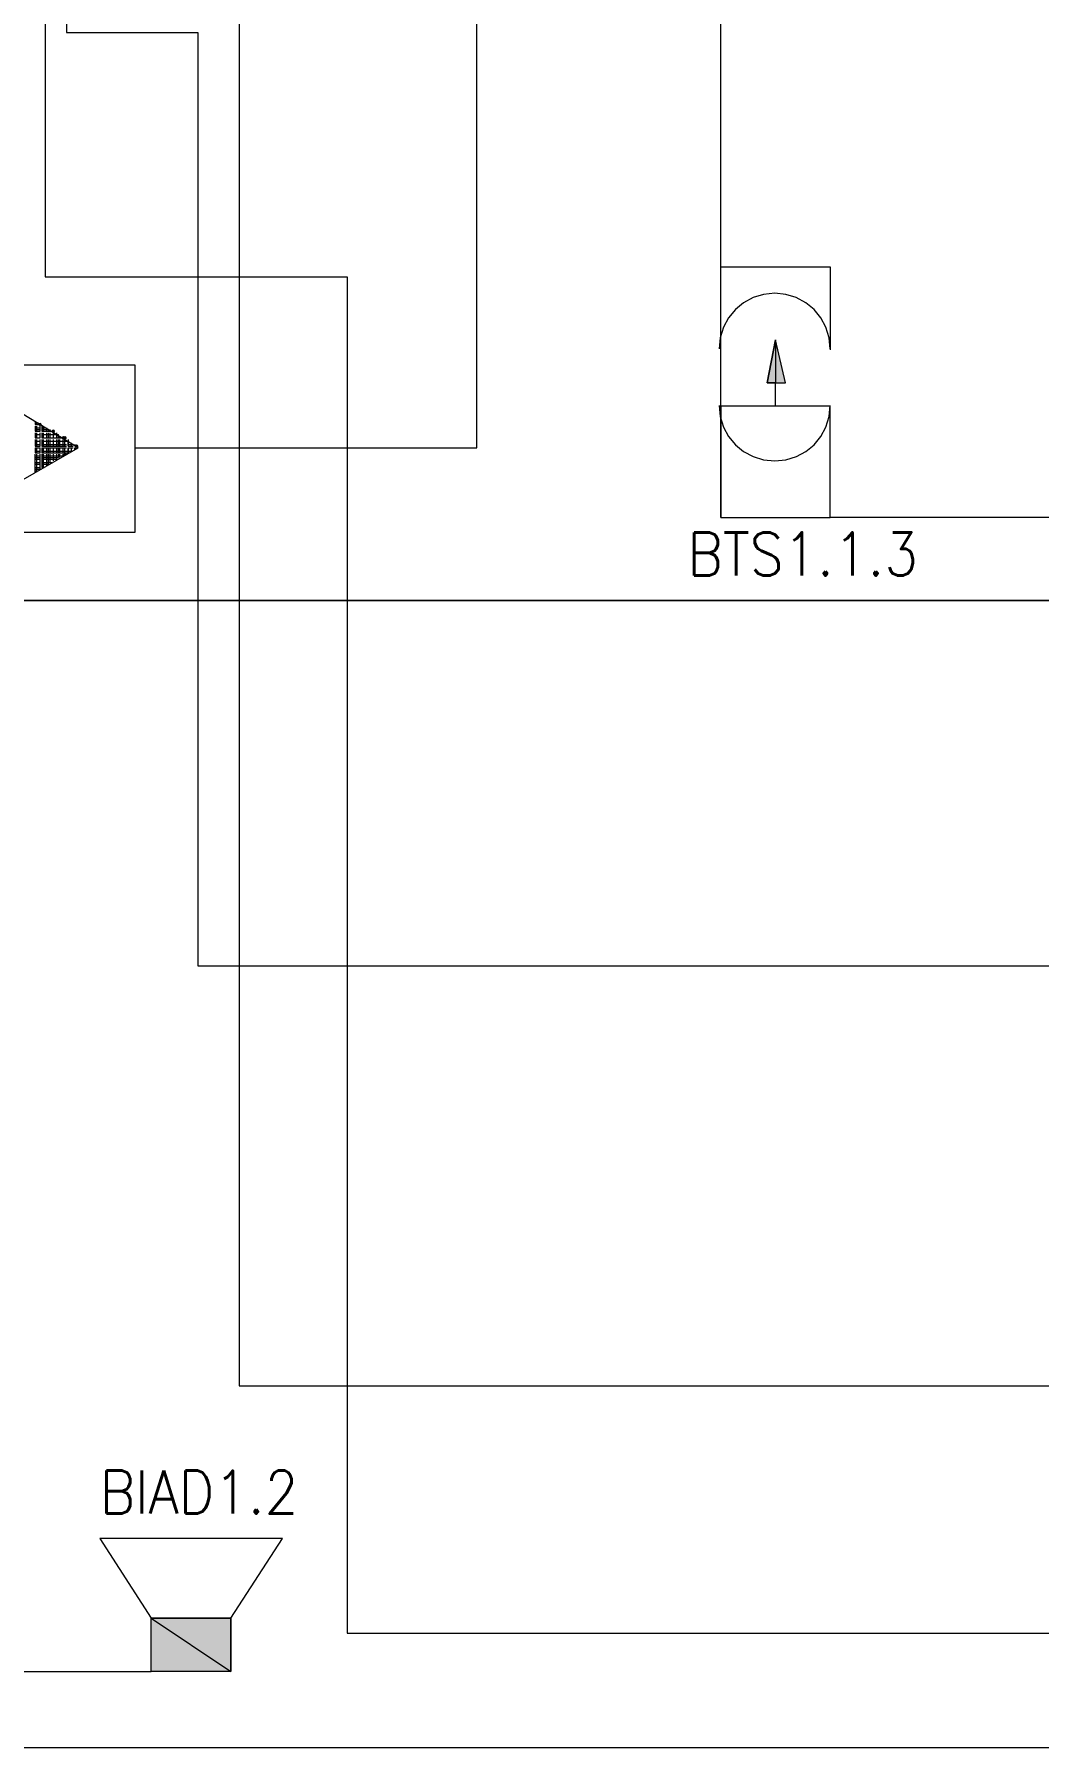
# Model space of a CAD drawing. Header units: millimetres. Extents: x 0 to 420, y 0 to 297.
# Drawn here: x 71.31 to 96.92, y 68.37 to 112.06 of the extents above; entities that cross this region are included whole.
import ezdxf

# ---------------------------------------------------------------- set-up
doc = ezdxf.new("R2010")
doc.units = ezdxf.units.MM
doc.styles.get("Standard").update_dxf_attribs({"font": 'STANDARD'})

msp = doc.modelspace()

# ---------------------------------------------------------------- hatches: boundary and pattern name
h = msp.add_hatch(color=6)
h.paths.add_polyline_path([(90.000668, 103.166333), (90.212335, 104.267), (90.212335, 103.166333)], flags=0)
h.paths.add_polyline_path([(90.212335, 104.267), (90.212335, 103.166333), (90.466335, 103.166333)], flags=0)
for points in [[(71.501001, 102.108), (71.488566, 102.078102), (71.458668, 102.065666), (71.42877, 102.078102), (71.416335, 102.108), (71.42877, 102.137898), (71.458668, 102.150333), (71.488566, 102.137898)], [(71.839668, 101.938666), (71.827233, 101.908768), (71.797335, 101.896333), (71.767437, 101.908768), (71.755001, 101.938666), (71.767437, 101.968564), (71.797335, 101.981), (71.827233, 101.968564)], [(71.839668, 101.938666), (71.827233, 101.908768), (71.797335, 101.896333), (71.767437, 101.908768), (71.755001, 101.938666), (71.767437, 101.968564), (71.797335, 101.981), (71.827233, 101.968564)], [(72.093668, 101.769333), (72.081233, 101.739435), (72.051335, 101.727), (72.021437, 101.739435), (72.009001, 101.769333), (72.021437, 101.799231), (72.051335, 101.811666), (72.081233, 101.799231)], [(72.136001, 101.769333), (72.123566, 101.739435), (72.093668, 101.727), (72.06377, 101.739435), (72.051335, 101.769333), (72.06377, 101.799231), (72.093668, 101.811666), (72.123566, 101.799231)], [(72.136001, 101.346), (72.123566, 101.316102), (72.093668, 101.303666), (72.06377, 101.316102), (72.051335, 101.346), (72.06377, 101.375898), (72.093668, 101.388333), (72.123566, 101.375898)], [(72.432335, 101.557666), (72.419899, 101.527768), (72.390001, 101.515333), (72.360103, 101.527768), (72.347668, 101.557666), (72.360103, 101.587564), (72.390001, 101.6), (72.419899, 101.587564)]]:
    msp.add_hatch(color=92).paths.add_polyline_path(points, flags=0)
h = msp.add_hatch(color=82)
h.paths.add_polyline_path([(76.327001, 71.670333), (74.295001, 71.670333), (76.327001, 70.315666)], flags=0)
h.paths.add_polyline_path([(74.295001, 71.670333), (76.327001, 70.315666), (74.295001, 70.315666)], flags=0)

# ---------------------------------------------------------------- linework, layer by layer
at = {"color": 6, "lineweight": 0}
for points in [[(88.815335, 99.737333), (88.815335, 138.726333), (75.649668, 138.726333), (75.649668, 276.521332), (88.815335, 276.521332), (345.059, 276.521332), (345.059, 287.781999), (59.901668, 287.781999), (59.901668, 130.005666), (68.410668, 130.005666), (68.410668, 126.872999)], [(72.136001, 122.597333), (72.136001, 112.098666), (75.480335, 112.098666), (75.480335, 88.307333), (100.330001, 88.307333)], [(88.815335, 104.013), (88.815335, 106.129666), (91.609335, 106.129666), (91.609335, 104.013)], [(91.609335, 104.034568), (91.580456, 104.320317), (91.497778, 104.586454), (91.367002, 104.827279), (91.193828, 105.037096), (90.983957, 105.210206), (90.743089, 105.34091), (90.476926, 105.423512), (90.191168, 105.452312), (89.90541, 105.423512), (89.639246, 105.34091), (89.398379, 105.210206), (89.188508, 105.037096), (89.015334, 104.827279), (88.884558, 104.586454), (88.80188, 104.320317), (88.773001, 104.034568)], [(90.212335, 102.573666), (90.212335, 103.166333), (90.466335, 103.166333), (90.212335, 104.267), (90.000668, 103.166333), (90.212335, 103.166333)], [(88.773001, 102.594833), (88.801814, 102.309029), (88.884451, 102.042828), (89.015208, 101.801932), (89.188381, 101.592046), (89.398268, 101.418873), (89.639163, 101.288116), (89.905364, 101.205479), (90.191168, 101.176666), (90.476971, 101.205479), (90.743173, 101.288116), (90.984068, 101.418873), (91.193955, 101.592046), (91.367128, 101.801932), (91.497885, 102.042828), (91.580522, 102.309029), (91.609335, 102.594833)], [(112.056335, 88.307333), (345.821, 88.307333), (345.821, 99.737333), (91.609335, 99.737333)]]:
    msp.add_lwpolyline(points, dxfattribs=at)
at = {"color": 7, "lineweight": 0}
msp.add_lwpolyline([(25.696335, 97.620666), (25.696335, 193.928999), (368.850334, 193.928999), (368.850334, 97.620666), (25.696335, 97.620666), (368.850334, 97.620666), (368.850334, 68.368333), (25.696335, 68.368333)], close=True, dxfattribs=at)
at = {"color": 1, "lineweight": 0}
msp.add_lwpolyline([(73.702335, 124.714), (76.538668, 124.714), (76.538668, 77.597), (297.434, 77.597), (297.434, 114.342333), (105.664001, 114.342333), (105.664001, 125.941666), (357.251, 125.941666), (357.251, 139.191999), (105.664001, 139.191999), (105.664001, 148.505333), (357.251, 148.505333), (357.251, 185.462333), (262.466667, 185.462333)], dxfattribs=at)
at = {"color": 5, "lineweight": 0}
for points in [[(73.871668, 101.515333), (82.592335, 101.515333), (82.592335, 157.818666), (84.582001, 157.818666)], [(71.585668, 122.597333), (71.585668, 105.875666), (79.290335, 105.875666), (79.290335, 71.289333), (116.543668, 71.289333)], [(68.580001, 70.315666), (74.295001, 70.315666)]]:
    msp.add_lwpolyline(points, dxfattribs=at)
at = {"color": 6, "lineweight": 0}
for points in [[(90.000668, 103.166333), (90.212335, 104.267), (90.212335, 103.166333)], [(90.212335, 104.267), (90.212335, 103.166333), (90.466335, 103.166333)], [(91.609335, 99.737333), (91.609335, 102.573666), (88.815335, 102.573666), (88.815335, 99.737333)]]:
    msp.add_lwpolyline(points, close=True, dxfattribs=at)
at = {"color": 92, "lineweight": 0}
for points in [[(67.013668, 99.356333), (67.013668, 103.632), (73.871668, 103.632), (73.871668, 99.356333)], [(72.432335, 101.515333), (69.553668, 103.251), (69.553668, 99.864333)], [(72.178335, 101.515333), (72.178335, 101.430666), (72.178335, 101.388333), (72.178335, 101.430666)]]:
    msp.add_lwpolyline(points, close=True, dxfattribs=at)
for points in [[(71.331668, 102.192666), (71.331668, 102.150333), (71.331668, 102.108), (71.374001, 102.108), (71.458668, 102.108)], [(71.331668, 102.150333), (71.374001, 102.150333), (71.416335, 102.150333)], [(71.331668, 102.065666), (71.331668, 102.023333), (71.331668, 101.981), (71.331668, 101.938666), (71.374001, 101.938666), (71.458668, 101.938666)], [(71.331668, 102.023333), (71.374001, 102.023333), (71.458668, 102.023333)], [(71.331668, 101.981), (71.374001, 101.981), (71.458668, 101.981)], [(71.331668, 101.896333), (71.331668, 101.854), (71.331668, 101.769333), (71.374001, 101.769333), (71.458668, 101.769333)], [(71.331668, 101.854), (71.374001, 101.854), (71.458668, 101.854)], [(71.374001, 102.108), (71.374001, 102.150333)], [(71.374001, 101.938666), (71.374001, 101.981), (71.374001, 102.023333), (71.374001, 102.065666)], [(71.374001, 101.769333), (71.374001, 101.854), (71.374001, 101.896333)], [(71.458668, 101.938666), (71.458668, 101.981), (71.458668, 102.023333), (71.458668, 102.065666)], [(71.458668, 101.769333), (71.458668, 101.854), (71.458668, 101.896333)], [(71.501001, 102.065666), (71.501001, 102.023333), (71.501001, 101.981), (71.501001, 101.938666), (71.543335, 101.938666), (71.628001, 101.938666), (71.670335, 101.938666)], [(71.501001, 102.023333), (71.543335, 102.023333), (71.585668, 102.023333)], [(71.501001, 101.981), (71.543335, 101.981), (71.628001, 101.981), (71.670335, 101.981)], [(71.501001, 101.896333), (71.501001, 101.854), (71.501001, 101.769333), (71.543335, 101.769333), (71.628001, 101.769333), (71.670335, 101.769333), (71.712668, 101.769333), (71.924335, 101.769333), (72.093668, 101.769333), (72.136001, 101.769333)], [(71.501001, 101.854), (71.543335, 101.854), (71.628001, 101.854), (71.670335, 101.854), (71.712668, 101.854), (71.924335, 101.854)], [(71.543335, 101.938666), (71.543335, 101.981), (71.543335, 102.023333), (71.543335, 102.065666)], [(71.543335, 101.769333), (71.543335, 101.854), (71.543335, 101.896333)], [(71.628001, 101.938666), (71.628001, 101.981), (71.628001, 102.023333)], [(71.628001, 101.769333), (71.628001, 101.854), (71.628001, 101.896333)], [(71.670335, 101.981), (71.670335, 101.938666), (71.712668, 101.938666), (71.755001, 101.938666)], [(71.670335, 101.769333), (71.670335, 101.854), (71.670335, 101.896333)], [(71.712668, 101.938666), (71.712668, 101.981)], [(71.712668, 101.769333), (71.712668, 101.854), (71.712668, 101.896333)], [(71.797335, 101.769333), (71.797335, 101.854), (71.797335, 101.896333)], [(71.882001, 101.769333), (71.882001, 101.854), (71.882001, 101.896333)], [(71.924335, 101.769333), (71.924335, 101.854)], [(71.966668, 101.769333), (71.966668, 101.811666)], [(71.331668, 101.769333), (71.374001, 101.769333), (71.458668, 101.769333)], [(71.331668, 101.727), (71.331668, 101.684666), (71.331668, 101.6), (71.331668, 101.557666), (71.374001, 101.557666), (71.458668, 101.557666)], [(71.331668, 101.684666), (71.374001, 101.684666), (71.458668, 101.684666)], [(71.331668, 101.6), (71.374001, 101.6), (71.458668, 101.6)], [(71.331668, 101.515333), (71.374001, 101.515333), (71.458668, 101.515333)], [(71.331668, 101.515333), (71.331668, 101.430666), (71.331668, 101.388333), (71.374001, 101.388333), (71.458668, 101.388333)], [(71.331668, 101.430666), (71.374001, 101.430666), (71.458668, 101.430666)], [(71.374001, 101.557666), (71.374001, 101.6), (71.374001, 101.684666), (71.374001, 101.727)], [(71.374001, 101.388333), (71.374001, 101.430666), (71.374001, 101.515333)], [(71.458668, 101.557666), (71.458668, 101.6), (71.458668, 101.684666), (71.458668, 101.727)], [(71.458668, 101.388333), (71.458668, 101.430666), (71.458668, 101.515333)], [(71.501001, 101.769333), (71.543335, 101.769333), (71.628001, 101.769333), (71.670335, 101.769333), (71.712668, 101.769333), (71.924335, 101.769333), (72.009001, 101.769333)], [(71.501001, 101.727), (71.501001, 101.684666), (71.501001, 101.6), (71.501001, 101.557666), (71.543335, 101.557666), (71.628001, 101.557666), (71.670335, 101.557666), (71.712668, 101.557666), (71.924335, 101.557666), (72.093668, 101.557666), (72.136001, 101.557666)], [(71.501001, 101.684666), (71.543335, 101.684666), (71.628001, 101.684666), (71.670335, 101.684666), (71.712668, 101.684666), (71.924335, 101.684666), (72.093668, 101.684666), (72.178335, 101.684666)], [(71.501001, 101.6), (71.543335, 101.6), (71.628001, 101.6), (71.670335, 101.6), (71.712668, 101.6), (71.924335, 101.6), (72.093668, 101.6), (72.136001, 101.6)], [(71.501001, 101.515333), (71.543335, 101.515333), (71.628001, 101.515333), (71.670335, 101.515333), (71.712668, 101.515333), (71.924335, 101.515333), (72.093668, 101.515333), (72.136001, 101.515333)], [(71.501001, 101.515333), (71.501001, 101.430666), (71.501001, 101.388333), (71.543335, 101.388333), (71.628001, 101.388333), (71.670335, 101.388333), (71.712668, 101.388333), (71.924335, 101.388333), (72.093668, 101.388333), (72.178335, 101.388333)], [(71.501001, 101.430666), (71.543335, 101.430666), (71.628001, 101.430666), (71.670335, 101.430666), (71.712668, 101.430666), (71.924335, 101.430666), (72.093668, 101.430666), (72.178335, 101.430666), (72.263001, 101.430666)], [(71.543335, 101.557666), (71.543335, 101.6), (71.543335, 101.684666), (71.543335, 101.727)], [(71.543335, 101.388333), (71.543335, 101.430666), (71.543335, 101.515333)], [(71.628001, 101.557666), (71.628001, 101.6), (71.628001, 101.684666), (71.628001, 101.727)], [(71.628001, 101.388333), (71.628001, 101.430666), (71.628001, 101.515333)], [(71.670335, 101.557666), (71.670335, 101.6), (71.670335, 101.684666), (71.670335, 101.727)], [(71.670335, 101.388333), (71.670335, 101.430666), (71.670335, 101.515333)], [(71.712668, 101.557666), (71.712668, 101.6), (71.712668, 101.684666), (71.712668, 101.727)], [(71.712668, 101.388333), (71.712668, 101.430666), (71.712668, 101.515333)], [(71.797335, 101.557666), (71.797335, 101.6), (71.797335, 101.684666), (71.797335, 101.727)], [(71.797335, 101.388333), (71.797335, 101.430666), (71.797335, 101.515333)], [(71.882001, 101.557666), (71.882001, 101.6), (71.882001, 101.684666), (71.882001, 101.727)], [(71.882001, 101.388333), (71.882001, 101.430666), (71.882001, 101.515333)], [(71.924335, 101.557666), (71.924335, 101.6), (71.924335, 101.684666), (71.924335, 101.727)], [(71.924335, 101.388333), (71.924335, 101.430666), (71.924335, 101.515333)], [(71.966668, 101.557666), (71.966668, 101.6), (71.966668, 101.684666), (71.966668, 101.727)], [(71.966668, 101.388333), (71.966668, 101.430666), (71.966668, 101.515333)], [(72.051335, 101.557666), (72.051335, 101.6), (72.051335, 101.684666), (72.051335, 101.727)], [(72.051335, 101.388333), (72.051335, 101.430666), (72.051335, 101.515333)], [(72.093668, 101.557666), (72.093668, 101.6), (72.093668, 101.684666), (72.093668, 101.727)], [(72.093668, 101.388333), (72.093668, 101.430666), (72.093668, 101.515333)], [(72.178335, 101.727), (72.178335, 101.684666), (72.178335, 101.6), (72.178335, 101.557666), (72.263001, 101.557666), (72.305335, 101.557666)], [(72.178335, 101.557666), (72.178335, 101.6), (72.178335, 101.684666)], [(72.178335, 101.6), (72.263001, 101.6), (72.305335, 101.6)], [(72.178335, 101.515333), (72.263001, 101.515333), (72.305335, 101.515333)], [(72.263001, 101.557666), (72.263001, 101.6), (72.263001, 101.642333)], [(72.263001, 101.430666), (72.263001, 101.515333)], [(72.347668, 101.6), (72.347668, 101.557666), (72.390001, 101.557666), (72.432335, 101.557666)], [(72.347668, 101.515333), (72.390001, 101.515333)], [(72.347668, 101.473), (72.347668, 101.515333)], [(71.331668, 100.880333), (71.331668, 100.965), (71.331668, 101.134333), (71.331668, 101.303666), (71.331668, 101.346)], [(71.331668, 101.303666), (71.374001, 101.303666), (71.458668, 101.303666)], [(71.331668, 101.261333), (71.374001, 101.261333), (71.458668, 101.261333)], [(71.331668, 101.219), (71.374001, 101.219), (71.458668, 101.219)], [(71.331668, 101.134333), (71.374001, 101.134333), (71.458668, 101.134333)], [(71.331668, 101.092), (71.374001, 101.092), (71.458668, 101.092)], [(71.331668, 101.007333), (71.374001, 101.007333), (71.458668, 101.007333)], [(71.331668, 100.965), (71.374001, 100.965), (71.458668, 100.965)], [(71.331668, 100.922666), (71.374001, 100.922666)], [(71.374001, 100.922666), (71.374001, 100.965), (71.374001, 101.134333), (71.374001, 101.303666), (71.374001, 101.346)], [(71.458668, 100.965), (71.458668, 101.134333), (71.458668, 101.303666), (71.458668, 101.346)], [(71.501001, 101.346), (71.501001, 101.303666), (71.501001, 101.134333), (71.501001, 101.007333)], [(71.501001, 101.303666), (71.543335, 101.303666), (71.628001, 101.303666), (71.670335, 101.303666), (71.712668, 101.303666), (71.924335, 101.303666), (72.051335, 101.303666)], [(71.501001, 101.261333), (71.543335, 101.261333), (71.628001, 101.261333), (71.670335, 101.261333), (71.712668, 101.261333), (71.924335, 101.261333)], [(71.501001, 101.219), (71.543335, 101.219), (71.628001, 101.219), (71.670335, 101.219), (71.712668, 101.219), (71.882001, 101.219)], [(71.501001, 101.134333), (71.543335, 101.134333), (71.628001, 101.134333), (71.670335, 101.134333), (71.712668, 101.134333), (71.755001, 101.134333)], [(71.501001, 101.092), (71.543335, 101.092), (71.628001, 101.092), (71.670335, 101.092)], [(71.501001, 101.007333), (71.543335, 101.007333)], [(71.543335, 101.007333), (71.543335, 101.134333), (71.543335, 101.303666), (71.543335, 101.346)], [(71.628001, 101.049666), (71.628001, 101.134333), (71.628001, 101.303666), (71.628001, 101.346)], [(71.670335, 101.092), (71.670335, 101.134333), (71.670335, 101.303666), (71.670335, 101.346)], [(71.712668, 101.134333), (71.712668, 101.303666), (71.712668, 101.346)], [(71.797335, 101.176666), (71.797335, 101.303666), (71.797335, 101.346)], [(71.882001, 101.219), (71.882001, 101.261333), (71.882001, 101.303666), (71.882001, 101.346)], [(71.924335, 101.346), (71.924335, 101.303666), (71.924335, 101.261333)], [(71.966668, 101.261333), (71.966668, 101.303666), (71.966668, 101.346)], [(72.051335, 101.303666), (72.051335, 101.346)]]:
    msp.add_lwpolyline(points, dxfattribs=at)
at = {"color": 82, "lineweight": 0}
msp.add_lwpolyline([(76.327001, 71.670333), (76.327001, 70.315666), (74.295001, 70.315666), (74.295001, 71.670333), (76.327001, 71.670333), (77.639335, 73.702333), (72.982668, 73.702333), (74.295001, 71.670333)], dxfattribs=at)
for points in [[(76.327001, 71.670333), (74.295001, 71.670333), (76.327001, 70.315666)], [(74.295001, 71.670333), (76.327001, 70.315666), (74.295001, 70.315666)]]:
    msp.add_lwpolyline(points, close=True, dxfattribs=at)

# ---------------------------------------------------------------- texts
at = {"color": 7, "char_height": 1.098488, "attachment_point": 1}
for s, insert, width in [('BTS1.1.3', (87.96867, 99.354162), 5.37038554), ('BIAD1.2', (72.982668, 75.435829), 4.88216889)]:
    msp.add_mtext(s, dxfattribs=dict(at, insert=insert, width=width))

doc.saveas('drawing.dxf')
